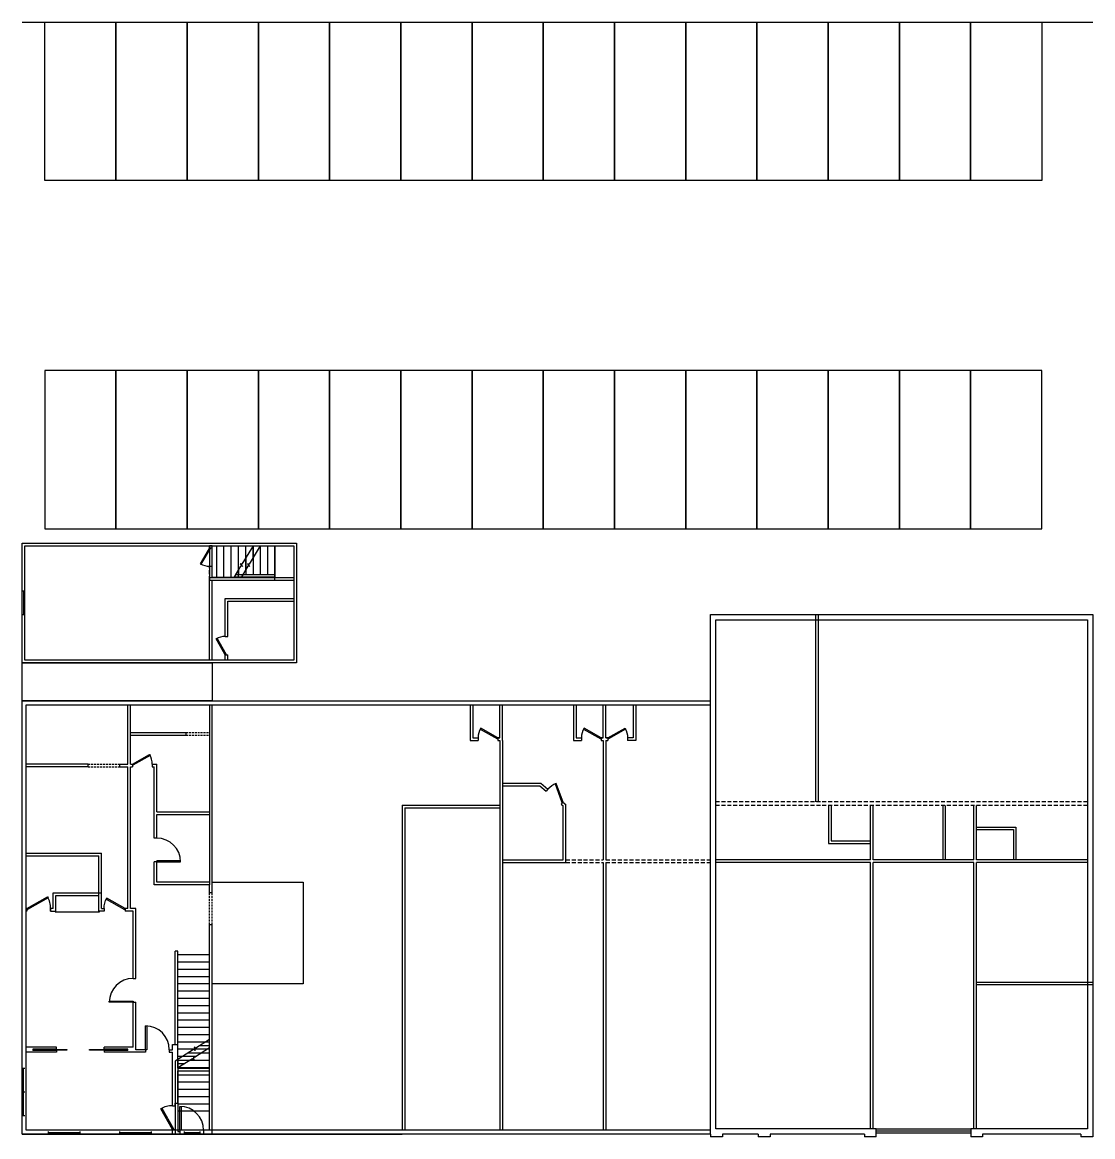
# Model space of a CAD drawing. Header units: inches. Extents: x 7313 to 12402, y 5553 to 8632.
# Drawn here: x 7313 to 8937, y 6442 to 8132 of the extents above; entities that cross this region are included whole.
import ezdxf

# ---------------------------------------------------------------- set-up
doc = ezdxf.new("R2010")
doc.units = ezdxf.units.IN
doc.header["$LTSCALE"] = 48
doc.header["$MEASUREMENT"] = 0
doc.linetypes.add('HIDDEN2', pattern=[0.1875, 0.125, -0.0625])
for name, color, linetype in [('A-WALLS-INTERIOR', 2, 'Continuous'), ('A-WALLS-INTERIOR-2ND FLOOR', 2, 'Continuous'), ('PH1-OUTLINE-BLDGS', 4, 'Continuous'), ('PH1-OUTLINES-BLDG-INT WALL', 4, 'Continuous')]:
    doc.layers.add(name, color=color, linetype=linetype)
doc.layers.add('Z-JPEG INSERT', color=3, linetype='Continuous', plot=False)

# ---------------------------------------------------------------- blocks, each defined once
blk = doc.blocks.new('*U9')
for p, q in [((0, 0), (0, 4)), ((28, 0), (28, 4))]:
    blk.add_line(p, q)
blk.add_lwpolyline([(0, 0), (24.2, -14), (25.1, -12.5), (0.9, 1.5)], close=True)
blk.add_arc((0, 0), 28, 330, 0)
blk = doc.blocks.new('*U10')
for p, q in [((-28, 0), (-28, 4)), ((0, 0), (0, 4))]:
    blk.add_line(p, q)
blk.add_lwpolyline([(0, 0), (-24.2, -14), (-25.1, -12.5), (-0.9, 1.5)], close=True)
blk.add_arc((0, 0), 28, 180, 210)
blk = doc.blocks.new('*U13')
for p, q in [((0, 4), (0, 0)), ((0, 2), (36, 2)), ((36, 4), (36, 0))]:
    blk.add_line(p, q)
blk = doc.blocks.new('*U18')
for p, q in [((0, 4), (0, 0)), ((0, 2), (36, 2)), ((36, 4), (36, 0))]:
    blk.add_line(p, q)
blk = doc.blocks.new('*U15')
for p, q in [((-36, 0), (-36, 6)), ((0, 0), (0, 6))]:
    blk.add_line(p, q)
blk.add_lwpolyline([(0, 0), (0, -36), (-1.75, -36), (-1.75, 0)], close=True)
blk.add_arc((0, 0), 36, 180, 270)
blk = doc.blocks.new('*U19')
for p, q in [((0, 4), (0, 0)), ((0, 2), (48, 2)), ((48, 4), (48, 0))]:
    blk.add_line(p, q)
blk = doc.blocks.new('*U14')
for p, q in [((0, 4), (0, 0)), ((0, 2), (48, 2)), ((48, 4), (48, 0))]:
    blk.add_line(p, q)
blk = doc.blocks.new('*U16')
for p, q in [((-36, 0), (-36, 4)), ((0, 0), (0, 4))]:
    blk.add_line(p, q)
blk.add_lwpolyline([(0, 0), (-31.2, -18), (-32.1, -16.5), (-0.9, 1.5)], close=True)
blk.add_arc((0, 0), 36, 180, 210)
blk = doc.blocks.new('*U17')
for p, q in [((0, 0), (0, -4)), ((36, 0), (36, -4))]:
    blk.add_line(p, q)
blk.add_lwpolyline([(0, 0), (0, 36), (1.75, 36), (1.75, 0)], close=True)
blk.add_arc((0, 0), 36, 0, 90)
blk = doc.blocks.new('*U20')
for p, q in [((-36, 0), (-36, 4)), ((0, 0), (0, 4))]:
    blk.add_line(p, q)
blk.add_lwpolyline([(0, 0), (0, -36), (-1.75, -36), (-1.75, 0)], close=True)
blk.add_arc((0, 0), 36, 180, 270)
blk = doc.blocks.new('*U21')
for p, q in [((0, 4), (0, 0)), ((0, 2), (24, 2)), ((24, 4), (24, 0))]:
    blk.add_line(p, q)
blk = doc.blocks.new('*U22')
for p, q in [((0, 0), (0, -4)), ((36, 0), (36, -4))]:
    blk.add_line(p, q)
blk.add_lwpolyline([(0, 0), (31.2, 18), (32.1, 16.5), (0.9, -1.5)], close=True)
blk.add_arc((0, 0), 36, 0, 30)
blk = doc.blocks.new('*U23')
for p, q in [((0, 0), (0, -4)), ((32, 0), (32, -4))]:
    blk.add_line(p, q)
blk.add_lwpolyline([(0, 0), (27.7, 16), (28.6, 14.5), (0.9, -1.5)], close=True)
blk.add_arc((0, 0), 32, 0, 30)
blk = doc.blocks.new('*U24')
for p, q in [((0, 0), (0, -4)), ((30, 0), (30, -4))]:
    blk.add_line(p, q)
blk.add_lwpolyline([(0, 0), (26, 15), (26.9, 13.5), (0.9, -1.5)], close=True)
blk.add_arc((0, 0), 30, 0, 30)
blk = doc.blocks.new('*U25')
for p, q in [((0, 0), (0, -4)), ((-36, 0), (-36, -4))]:
    blk.add_line(p, q)
blk.add_lwpolyline([(0, 0), (0, 36), (-1.75, 36), (-1.75, 0)], close=True)
blk.add_arc((0, 0), 36, 90, 180)
blk = doc.blocks.new('*U26')
for p, q in [((-30, 0), (-30, -4)), ((0, 0), (0, -4))]:
    blk.add_line(p, q)
blk.add_lwpolyline([(0, 0), (-26, 15), (-26.9, 13.5), (-0.9, -1.5)], close=True)
blk.add_arc((0, 0), 30, 150, 180)

msp = doc.modelspace()

# ---------------------------------------------------------------- linework, layer by layer
at = {"layer": 'A-WALLS-INTERIOR', "linetype": 'HIDDEN2'}
for p, q in [((7597.2, 7335.1), (7597.2, 7338.1)), ((7597.2, 7286.1), (7597.2, 7307.1)), ((7601.2, 7290.1), (7601.2, 7307.1)), ((8928.5, 6950.1), (8365.1, 6950.1)), ((8928.5, 6944.1), (8365.1, 6944.1)), ((8137.6, 6862), (8194.3, 6862)), ((8198.3, 6862), (8357.1, 6862)), ((8137.6, 6858), (8194.3, 6858)), ((8198.3, 6858), (8357.1, 6858))]:
    msp.add_line(p, q, dxfattribs=at)
at = {"layer": 'A-WALLS-INTERIOR'}
for p, q in [((7601.2, 7335.1), (7601.2, 7338.1)), ((7597.2, 7290.1), (7725.2, 7290.1)), ((7597.2, 7164.6), (7597.2, 7286.1)), ((7601.2, 7286.1), (7725.2, 7286.1)), ((7601.2, 7164.6), (7601.2, 7286.1)), ((8037.6, 7046.8), (8034.6, 7046.8)), ((8194.3, 7046.8), (8191.3, 7046.8)), ((8198.3, 7046.8), (8201.3, 7046.8)), ((8041.6, 6978), (8099.6, 6978)), ((8041.6, 6974), (8098.1, 6974)), ((8098.1, 6974), (8107.8, 6965.9)), ((8099.6, 6978), (8110.3, 6968.9)), ((7889.3, 6945), (8037.6, 6945)), ((8130.7, 6946.5), (8133.6, 6944)), ((8133.2, 6949.5), (8137.6, 6945.9)), ((8137.6, 6858), (8137.6, 6945.9)), ((7893.3, 6941), (8037.6, 6941)), ((8133.6, 6862), (8133.6, 6944)), ((8599.4, 6862), (8599.4, 6944.1)), ((8603.4, 6862), (8603.4, 6944.1)), ((8756.5, 6862), (8756.5, 6944.1)), ((8760.5, 6862), (8760.5, 6944.1)), ((8041.6, 6862), (8133.6, 6862)), ((8599.4, 6862), (8365.1, 6862)), ((8756.5, 6862), (8603.4, 6862)), ((8928.5, 6862), (8760.5, 6862)), ((8041.6, 6858), (8137.6, 6858)), ((8599.4, 6858), (8365.1, 6858)), ((8599.4, 6454.1), (8599.4, 6858)), ((8603.4, 6454.1), (8603.4, 6858)), ((8756.5, 6858), (8603.4, 6858)), ((8756.5, 6454.1), (8756.5, 6858)), ((8928.5, 6858), (8760.5, 6858)), ((8760.5, 6454.1), (8760.5, 6858)), ((8760.5, 6676.7), (8936.5, 6676.7)), ((8760.5, 6672.7), (8936.5, 6672.7)), ((7545.3, 6556.7), (7545.3, 6450.1)), ((7549.3, 6559.3), (7549.3, 6450.1)), ((7552.3, 6446.1), (7541.3, 6446.1)), ((7549.3, 6450.1), (7552.3, 6450.1)), ((8608.4, 6454.1), (8751.5, 6454.1)), ((8608.4, 6451.1), (8751.5, 6451.1)), ((8608.4, 6448.1), (8751.5, 6448.1))]:
    msp.add_line(p, q, dxfattribs=at)
at = {"layer": 'A-WALLS-INTERIOR', "color": 1}
for p, q in [((7608.2, 7290.1), (7608.2, 7338.1)), ((7619.2, 7290.1), (7619.2, 7338.1)), ((7630.2, 7290.1), (7630.2, 7338.1)), ((7641.2, 7290.1), (7641.2, 7338.1)), ((7652.2, 7301.6), (7652.2, 7338.1)), ((7663.2, 7319.8), (7663.2, 7338.1)), ((7597.3, 6579.7), (7581.6, 6579.7)), ((7597.3, 6557.7), (7549.3, 6557.7)), ((7597.3, 6568.7), (7564.2, 6568.7)), ((7597.3, 6546.7), (7549.3, 6546.7)), ((7597.3, 6535.7), (7549.3, 6535.7)), ((7597.3, 6524.7), (7549.3, 6524.7)), ((7597.3, 6513.7), (7549.3, 6513.7)), ((7597.3, 6502.7), (7549.3, 6502.7)), ((7597.3, 6491.7), (7549.3, 6491.7)), ((7597.3, 6480.7), (7549.3, 6480.7))]:
    msp.add_line(p, q, dxfattribs=at)
at = {"layer": 'A-WALLS-INTERIOR'}
for points in [[(7674.2, 7338.1), (7657.4, 7310.3), (7654.7, 7310.8), (7658.1, 7306.5), (7655.4, 7307.1), (7645.2, 7290.1)], [(7992.4, 7096.8), (7992.4, 7042.8), (8004.6, 7042.8)], [(7996.4, 7096.8), (7996.4, 7046.8), (8004.6, 7046.8)], [(8034.6, 7046.8), (8037.6, 7046.8), (8037.6, 7096.8)], [(8041.6, 7042.8), (8041.6, 7096.8), (8041.6, 7096.8)], [(8149.1, 7096.8), (8149.1, 7042.8), (8161.3, 7042.8)], [(8153.1, 7096.8), (8153.1, 7046.8), (8161.3, 7046.8)], [(8191.3, 7046.8), (8194.3, 7046.8), (8194.3, 7096.8)], [(8201.3, 7046.8), (8198.3, 7046.8), (8198.3, 7096.8)], [(8198.3, 7046.8), (8198.3, 7096.8)], [(8239.5, 7096.8), (8239.5, 7046.8), (8231.3, 7046.8)], [(8243.5, 7096.8), (8243.5, 7042.8), (8231.3, 7042.8)], [(8034.6, 7042.8), (8037.6, 7042.8)], [(8191.3, 7042.8), (8194.3, 7042.8)], [(8198.3, 7042.8), (8201.3, 7042.8)], [(7889.3, 6945), (7889.3, 6452.1)], [(7893.3, 6941), (7893.3, 6452.1)], [(8536, 6944.1), (8536, 6886.8), (8599.4, 6886.8)], [(8540, 6944.1), (8540, 6890.8), (8599.4, 6890.8)], [(8760.5, 6911.7), (8820.2, 6911.7), (8820.2, 6862)], [(8760.5, 6907.7), (8816.2, 6907.7), (8816.2, 6862)], [(8816.2, 6858), (8760.5, 6858)]]:
    msp.add_lwpolyline(points, dxfattribs=at)
at = {"layer": 'A-WALLS-INTERIOR', "color": 3, "linetype": 'Continuous'}
msp.add_lwpolyline([(7597.3, 6589.6), (7576.4, 6576.4), (7574.2, 6578), (7575.4, 6572.7), (7573.2, 6574.4), (7545.3, 6556.7)], dxfattribs=at)
at = {"layer": 'A-WALLS-INTERIOR-2ND FLOOR'}
for p, q in [((7313.3, 8131.8), (8936.5, 8131.8)), ((7696.2, 7290.1), (7696.2, 7338.1)), ((7696.2, 7338.1), (7696.2, 7290.1)), ((7696.2, 7286.1), (7696.2, 7290.1)), ((7621.2, 7258.1), (7725.2, 7258.1)), ((7621.2, 7200.6), (7621.2, 7258.1)), ((7625.2, 7254.1), (7725.2, 7254.1)), ((7625.2, 7200.6), (7625.2, 7254.1)), ((8516.7, 6950.1), (8516.7, 7234)), ((8520.7, 6950.1), (8520.7, 7234)), ((7621.2, 7164.6), (7621.2, 7172.6)), ((7625.2, 7164.6), (7625.2, 7172.6)), ((7473.3, 7006.8), (7473.3, 7096.8)), ((7477.3, 7006.8), (7477.3, 7096.8)), ((7601.3, 6812), (7601.3, 7096.8)), ((7477.3, 7054.8), (7561.3, 7054.8)), ((7477.3, 7050.8), (7561.3, 7050.8)), ((7561.3, 7054.8), (7561.3, 7050.8)), ((8037.6, 7042.8), (8037.6, 6452.1)), ((8041.6, 7042.8), (8041.6, 6452.1)), ((8194.3, 7042.8), (8194.3, 6862)), ((8198.3, 7042.8), (8198.3, 6862)), ((7413.3, 7006.8), (7319.3, 7006.8)), ((7413.3, 7002.8), (7319.3, 7002.8)), ((7413.3, 7002.8), (7413.3, 7006.8)), ((7461.3, 7002.8), (7461.3, 7006.8)), ((7461.3, 7006.8), (7473.3, 7006.8)), ((7461.3, 7002.8), (7473.3, 7002.8)), ((7473.3, 6788), (7473.3, 7002.8)), ((7477.3, 7006.8), (7480.3, 7006.8)), ((7477.3, 6788), (7477.3, 7002.8)), ((7477.3, 7002.8), (7480.3, 7002.8)), ((7510.3, 7006.8), (7517.3, 7006.8)), ((7510.3, 7002.8), (7513.3, 7002.8)), ((7513.3, 6894.8), (7513.3, 7002.8)), ((7517.3, 6934.8), (7517.3, 7006.8)), ((7517.3, 6934.8), (7597.3, 6934.8)), ((7517.3, 6930.8), (7597.3, 6930.8)), ((7517.3, 6894.8), (7517.3, 6930.8)), ((8709, 6944.1), (8709, 6862)), ((8713, 6944.1), (8713, 6862)), ((7319.3, 6872), (7433.3, 6872)), ((7319.3, 6868), (7429.3, 6868)), ((7429.3, 6808), (7429.3, 6868)), ((7433.3, 6812), (7433.3, 6872)), ((7517.3, 6828), (7517.3, 6860.6)), ((7513.3, 6824), (7513.3, 6858.8)), ((8194.3, 6858), (8194.3, 6452.1)), ((8198.3, 6858), (8198.3, 6452.1)), ((7597.3, 6828), (7517.3, 6828)), ((7360.3, 6812), (7433.3, 6812)), ((7360.3, 6788), (7360.3, 6812)), ((7433.3, 6788), (7433.3, 6812)), ((7597.3, 6824), (7513.3, 6824)), ((7597.3, 6812), (7597.3, 6824)), ((7601.3, 6812), (7597.3, 6812)), ((7364.3, 6808), (7429.3, 6808)), ((7364.3, 6784), (7364.3, 6808)), ((7429.3, 6784), (7429.3, 6808)), ((7320.3, 6788), (7319.3, 6788)), ((7320.3, 6784), (7319.3, 6784)), ((7320.3, 6788), (7320.3, 6784)), ((7360.3, 6788), (7356.3, 6788)), ((7356.3, 6784), (7356.3, 6788)), ((7356.3, 6784), (7364.3, 6784)), ((7437.3, 6784), (7429.3, 6784)), ((7433.3, 6788), (7437.3, 6788)), ((7473.3, 6788), (7469.3, 6788)), ((7473.3, 6784), (7469.3, 6784)), ((7481.3, 6784), (7473.3, 6784)), ((7485.3, 6788), (7477.3, 6788)), ((7481.3, 6682.1), (7481.3, 6784)), ((7485.3, 6682.1), (7485.3, 6788)), ((7597.3, 6452.1), (7597.3, 6764)), ((7597.3, 6764), (7601.3, 6764)), ((7601.3, 6452.1), (7601.3, 6764)), ((7481.3, 6578.1), (7481.3, 6647.9)), ((7485.3, 6574.1), (7485.3, 6646.1)), ((7365.3, 6578.1), (7319.3, 6578.1)), ((7329.3, 6575.1), (7329.3, 6573.1)), ((7365.3, 6575.1), (7329.3, 6575.1)), ((7365.3, 6573.1), (7329.3, 6573.1)), ((7365.3, 6575.1), (7365.3, 6578.1)), ((7365.3, 6573.1), (7365.3, 6570.1)), ((7437.3, 6575.1), (7437.3, 6578.1)), ((7481.3, 6578.1), (7437.3, 6578.1)), ((7473.3, 6575.1), (7437.3, 6575.1)), ((7473.3, 6573.1), (7437.3, 6573.1)), ((7437.3, 6573.1), (7437.3, 6570.1)), ((7473.3, 6573.1), (7473.3, 6575.1)), ((7500.3, 6574.1), (7485.3, 6574.1)), ((7536.3, 6574.1), (7541.3, 6574.1)), ((7541.3, 6582.1), (7549.3, 6582.1)), ((7541.3, 6574.1), (7541.3, 6582.1)), ((7549.3, 6546.1), (7549.3, 6582.1)), ((7365.3, 6570.1), (7319.3, 6570.1)), ((7500.3, 6570.1), (7437.3, 6570.1)), ((7536.3, 6570.1), (7541.3, 6570.1)), ((7541.3, 6489.1), (7541.3, 6570.1)), ((7549.3, 6546.1), (7597.3, 6546.1)), ((7549.3, 6493.1), (7549.3, 6542.1)), ((7549.3, 6542.1), (7597.3, 6542.1)), ((7545.3, 6489.1), (7545.3, 6493.1)), ((7545.3, 6493.1), (7547.3, 6493.1)), ((7547.3, 6493.1), (7549.3, 6493.1)), ((7541.3, 6446.1), (7541.3, 6453.1)), ((7545.3, 6453.1), (7545.3, 6446.1)), ((7601.3, 6446.1), (7601.3, 6452.1))]:
    msp.add_line(p, q, dxfattribs=at)
at = {"layer": 'A-WALLS-INTERIOR-2ND FLOOR', "color": 1}
for p, q in [((7597.2, 7338.1), (7597.2, 7286.1)), ((7601.2, 7338.1), (7597.2, 7338.1)), ((7601.2, 7290.1), (7601.2, 7338.1)), ((7663.2, 7338.1), (7663.2, 7294.1)), ((7674.2, 7338.1), (7674.2, 7294.1)), ((7685.2, 7338.1), (7685.2, 7294.1)), ((7652.2, 7319.8), (7652.2, 7294.1)), ((7641.2, 7301.6), (7641.2, 7294.1)), ((7597.2, 7286.1), (7696.2, 7286.1)), ((7696.2, 7290.1), (7601.2, 7290.1)), ((7696.2, 7290.6), (7634.5, 7290.6)), ((7696.2, 7294.1), (7636.6, 7294.1)), ((7663.2, 7290.6), (7663.2, 7290.1)), ((7674.2, 7290.6), (7674.2, 7290.1)), ((7685.2, 7290.6), (7685.2, 7290.1)), ((7363.3, 6783), (7363.3, 6784)), ((7363.3, 6783), (7430.3, 6783)), ((7430.3, 6783), (7430.3, 6784)), ((7545.3, 6582.1), (7545.3, 6723.7)), ((7549.3, 6723.7), (7545.3, 6723.7)), ((7549.3, 6582.1), (7549.3, 6723.7)), ((7597.3, 6717.7), (7549.3, 6717.7)), ((7597.3, 6706.7), (7549.3, 6706.7)), ((7597.3, 6695.7), (7549.3, 6695.7)), ((7597.3, 6684.7), (7549.3, 6684.7)), ((7597.3, 6673.7), (7549.3, 6673.7)), ((7597.3, 6662.7), (7549.3, 6662.7)), ((7597.3, 6651.7), (7549.3, 6651.7)), ((7597.3, 6640.7), (7549.3, 6640.7)), ((7597.3, 6629.7), (7549.3, 6629.7)), ((7597.3, 6618.7), (7549.3, 6618.7)), ((7597.3, 6607.7), (7549.3, 6607.7)), ((7597.3, 6596.7), (7549.3, 6596.7)), ((7597.3, 6585.7), (7549.3, 6585.7)), ((7597.3, 6574.7), (7549.3, 6574.7)), ((7576.6, 6563.7), (7549.3, 6563.7)), ((7559.2, 6552.7), (7549.3, 6552.7))]:
    msp.add_line(p, q, dxfattribs=at)
at = {"layer": 'A-WALLS-INTERIOR-2ND FLOOR', "color": 1, "linetype": 'HIDDEN2', "ltscale": 0.5}
for p, q in [((7561.3, 7054.8), (7597.3, 7054.8)), ((7561.3, 7050.8), (7597.3, 7050.8)), ((7413.3, 7006.8), (7461.3, 7006.8)), ((7413.3, 7002.8), (7461.3, 7002.8)), ((7597.3, 6764), (7597.3, 6812)), ((7601.3, 6764), (7601.3, 6812))]:
    msp.add_line(p, q, dxfattribs=at)
at = {"layer": 'A-WALLS-INTERIOR-2ND FLOOR'}
for points in [[(7455.4, 7891.8), (7347.4, 7891.8), (7347.4, 8131.8), (7455.4, 8131.8)], [(7563.4, 7891.8), (7455.4, 7891.8), (7455.4, 8131.8), (7563.4, 8131.8)], [(7671.4, 7891.8), (7563.4, 7891.8), (7563.4, 8131.8), (7671.4, 8131.8)], [(7779.4, 7891.8), (7671.4, 7891.8), (7671.4, 8131.8), (7779.4, 8131.8)], [(7887.4, 7891.8), (7779.4, 7891.8), (7779.4, 8131.8), (7887.4, 8131.8)], [(7995.4, 7891.8), (7887.4, 7891.8), (7887.4, 8131.8), (7995.4, 8131.8)], [(8103.4, 7891.8), (7995.4, 7891.8), (7995.4, 8131.8), (8103.4, 8131.8)], [(8211.4, 7891.8), (8103.4, 7891.8), (8103.4, 8131.8), (8211.4, 8131.8)], [(8319.4, 7891.8), (8211.4, 7891.8), (8211.4, 8131.8), (8319.4, 8131.8)], [(8427.4, 7891.8), (8319.4, 7891.8), (8319.4, 8131.8), (8427.4, 8131.8)], [(8535.4, 7891.8), (8427.4, 7891.8), (8427.4, 8131.8), (8535.4, 8131.8)], [(8643.4, 7891.8), (8535.4, 7891.8), (8535.4, 8131.8), (8643.4, 8131.8)], [(8751.4, 7891.8), (8643.4, 7891.8), (8643.4, 8131.8), (8751.4, 8131.8)], [(8859.4, 7891.8), (8751.4, 7891.8), (8751.4, 8131.8), (8859.4, 8131.8)], [(7455.4, 7603.8), (7347.4, 7603.8), (7347.4, 7363.8), (7455.4, 7363.8)], [(7563.4, 7603.8), (7455.4, 7603.8), (7455.4, 7363.8), (7563.4, 7363.8)], [(7671.4, 7603.8), (7563.4, 7603.8), (7563.4, 7363.8), (7671.4, 7363.8)], [(7779.4, 7603.8), (7671.4, 7603.8), (7671.4, 7363.8), (7779.4, 7363.8)], [(7887.4, 7603.8), (7779.4, 7603.8), (7779.4, 7363.8), (7887.4, 7363.8)], [(7995.4, 7603.8), (7887.4, 7603.8), (7887.4, 7363.8), (7995.4, 7363.8)], [(8103.4, 7603.8), (7995.4, 7603.8), (7995.4, 7363.8), (8103.4, 7363.8)], [(8211.4, 7603.8), (8103.4, 7603.8), (8103.4, 7363.8), (8211.4, 7363.8)], [(8319.4, 7603.8), (8211.4, 7603.8), (8211.4, 7363.8), (8319.4, 7363.8)], [(8427.4, 7603.8), (8319.4, 7603.8), (8319.4, 7363.8), (8427.4, 7363.8)], [(8535.4, 7603.8), (8427.4, 7603.8), (8427.4, 7363.8), (8535.4, 7363.8)], [(8643.4, 7603.8), (8535.4, 7603.8), (8535.4, 7363.8), (8643.4, 7363.8)], [(8751.4, 7603.8), (8643.4, 7603.8), (8643.4, 7363.8), (8751.4, 7363.8)], [(8859.4, 7603.8), (8751.4, 7603.8), (8751.4, 7363.8), (8859.4, 7363.8)], [(7345.1, 6574.6), (7381.1, 6574.6), (7381.1, 6573.6), (7345.1, 6573.6)], [(7415.4, 6574.6), (7451.4, 6574.6), (7451.4, 6573.6), (7415.4, 6573.6)]]:
    msp.add_lwpolyline(points, close=True, dxfattribs=at)
at = {"layer": 'A-WALLS-INTERIOR-2ND FLOOR', "color": 3, "linetype": 'Continuous'}
for points in [[(7663.2, 7338.1), (7646.4, 7310.3), (7643.7, 7310.8), (7647.1, 7306.5), (7644.4, 7307.1), (7634.2, 7290.1)], [(7597.3, 6576.8), (7574.7, 6562.4), (7572.5, 6564.1), (7573.7, 6558.8), (7571.5, 6560.4), (7549.3, 6546.4)]]:
    msp.add_lwpolyline(points, dxfattribs=at)
at = {"layer": 'A-WALLS-INTERIOR-2ND FLOOR'}
msp.add_lwpolyline([(7597.3, 7096.8), (7597.3, 6824)], dxfattribs=at)
at = {"layer": 'A-WALLS-INTERIOR-2ND FLOOR', "color": 1}
msp.add_lwpolyline([(7601.3, 6828), (7739.4, 6828), (7739.4, 6673.7), (7601.3, 6673.7)], dxfattribs=at)
at = {"layer": 'PH1-OUTLINE-BLDGS'}
for p, q in [((8357.1, 6446.1), (8357.1, 6442.1)), ((8375.1, 6442.1), (8357.1, 6442.1)), ((8375.1, 6446.1), (8375.1, 6442.1)), ((8429.3, 6446.1), (8429.3, 6442.1)), ((8447.3, 6442.1), (8429.3, 6442.1)), ((8447.3, 6446.1), (8447.3, 6442.1)), ((8590.4, 6446.1), (8590.4, 6442.1)), ((8608.4, 6442.1), (8590.4, 6442.1)), ((8769.5, 6442.1), (8751.5, 6442.1)), ((8769.5, 6446.1), (8769.5, 6442.1)), ((8918.5, 6446.1), (8918.5, 6442.1)), ((8936.5, 6442.1), (8918.5, 6442.1)), ((8936.5, 6446.1), (8936.5, 6442.1))]:
    msp.add_line(p, q, dxfattribs=at)
for points in [[(7313.3, 7342.1), (7729.2, 7342.1), (7729.2, 7160.6), (7313.3, 7160.6)], [(7601.3, 7102.8), (7313.3, 7102.8), (7313.3, 7160.6), (7601.3, 7160.6)]]:
    msp.add_lwpolyline(points, close=True, dxfattribs=at)
for points in [[(8357.1, 6446.1), (8357.1, 7234), (8936.5, 7234), (8936.5, 6446.1)], [(8608.4, 6442.1), (8608.4, 6454.1), (8365.1, 6454.1), (8365.1, 7226), (8928.5, 7226), (8928.5, 6454.1), (8751.5, 6454.1), (8751.5, 6442.1)], [(8357.1, 6446.1), (7313.3, 6446.1), (7313.3, 7102.8), (8357.1, 7102.8)], [(7601.3, 6446.1), (7313.3, 6446.1), (7313.3, 7102.8), (7601.3, 7102.8)], [(8357.1, 6452.1), (7319.3, 6452.1), (7319.3, 7096.8), (8357.1, 7096.8)], [(8429.3, 6446.1), (8375.1, 6446.1)], [(8590.4, 6446.1), (8447.3, 6446.1)], [(8918.5, 6446.1), (8769.5, 6446.1)]]:
    msp.add_lwpolyline(points, dxfattribs=at)
at = {"layer": 'PH1-OUTLINES-BLDG-INT WALL'}
msp.add_lwpolyline([(7317.3, 7338.1), (7725.2, 7338.1), (7725.2, 7164.6), (7317.3, 7164.6)], close=True, dxfattribs=at)
at = {"layer": 'Z-JPEG INSERT'}
msp.add_line((7313.3, 6446.1), (7889.3, 6446.1), dxfattribs=at)

# ---------------------------------------------------------------- block references
at = {"layer": 'A-WALLS-INTERIOR'}
for name, p, rotation in [('*U9', (7597.2, 7335.1), 270), ('*U26', (8133.3, 6949.5), 319.7718880607778), ('*U15', (7552.3, 6452.1), 180)]:
    msp.add_blockref(name, p, dxfattribs=dict(at, rotation=rotation))
for p in [(8034.6, 7046.8), (8191.3, 7046.8)]:
    msp.add_blockref('*U26', p, dxfattribs=at)
at = {"layer": 'A-WALLS-INTERIOR', "xscale": -1}
msp.add_blockref('*U26', (8201.3, 7046.8), dxfattribs=at)
at = {"layer": 'A-WALLS-INTERIOR-2ND FLOOR'}
for name, p, rotation in [('*U13', (7313.3, 7269.3), 270), ('*U10', (7621.2, 7172.6), 270), ('*U25', (7517.3, 6858.8), 270), ('*U20', (7481.3, 6646.1), 270), ('*U18', (7317.3, 6510.1), 90), ('*U18', (7317.3, 6474.1), 90), ('*U16', (7541.3, 6453.1), 270), ('*U19', (7401.3, 6450.1), 180), ('*U14', (7509.3, 6450.1), 180), ('*U21', (7583.1, 6450.1), 180)]:
    msp.add_blockref(name, p, dxfattribs=dict(at, rotation=rotation))
for name, p in [('*U24', (7480.3, 7006.8)), ('*U22', (7320.3, 6788)), ('*U17', (7500.3, 6574.1))]:
    msp.add_blockref(name, p, dxfattribs=at)
at = {"layer": 'A-WALLS-INTERIOR-2ND FLOOR', "xscale": -1}
msp.add_blockref('*U23', (7469.3, 6788), dxfattribs=at)

doc.saveas('drawing.dxf')
